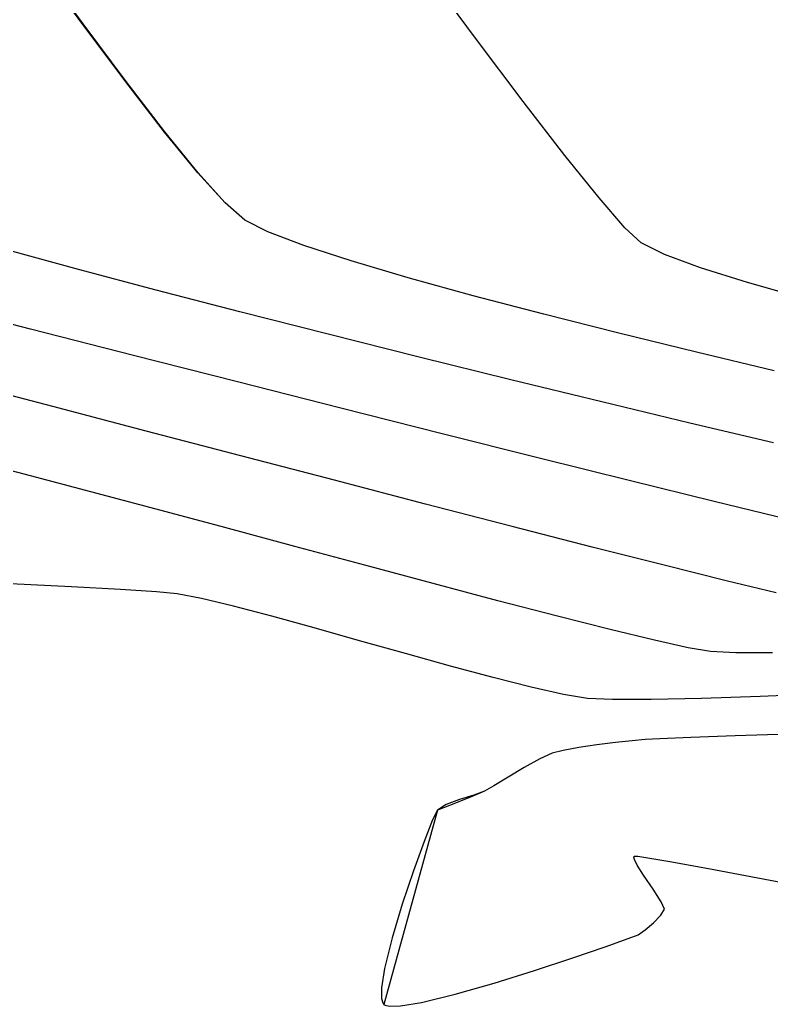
# Model space of a CAD drawing. Header units: metres. Extents: x 708868 to 711043, y 5411316 to 5413138.
# Drawn here: x 709446.2 to 709472.12, y 5411841.1 to 5411875.11 of the extents above; entities that cross this region are included whole.
import ezdxf

# ---------------------------------------------------------------- set-up
doc = ezdxf.new("R2010")
doc.units = ezdxf.units.M
for name, color, linetype in [('Rionegro 2010_Contours', 7, 'Continuous'), ('Rionegro 2014_Contours', 7, 'Continuous'), ('Rionegro 2018_Contours', 7, 'Continuous')]:
    doc.layers.add(name, color=color, linetype=linetype)

msp = doc.modelspace()

# ---------------------------------------------------------------- linework, layer by layer
at = {"layer": 'Rionegro 2010_Contours'}
for points in [[(709472.227, 5411863.001, 236), (709469.539, 5411863.642, 236), (709466.871, 5411864.297, 236), (709464.285, 5411864.951, 236), (709461.842, 5411865.594, 236), (709459.606, 5411866.212, 236), (709457.638, 5411866.794, 236), (709456, 5411867.327, 236), (709454.755, 5411867.798, 236), (709453.965, 5411868.196, 236), (709453.286, 5411868.793, 236), (709452.353, 5411869.829, 236), (709451.203, 5411871.243, 236), (709449.871, 5411872.975, 236), (709448.391, 5411874.965, 236), (709446.799, 5411877.151, 236)], [(709472.203, 5411860.52, 237), (709469.32, 5411861.204, 237), (709466.28, 5411861.935, 237), (709463.146, 5411862.698, 237), (709459.98, 5411863.478, 237), (709456.843, 5411864.263, 237), (709453.799, 5411865.037, 237), (709450.909, 5411865.787, 237), (709448.235, 5411866.499, 237), (709445.84, 5411867.157, 237)], [(709472.71, 5411857.874, 238), (709470.15, 5411858.498, 238), (709467.267, 5411859.21, 238), (709464.121, 5411859.993, 238), (709460.773, 5411860.833, 238), (709457.283, 5411861.714, 238), (709453.714, 5411862.619, 238), (709450.126, 5411863.534, 238), (709446.58, 5411864.442, 238), (709443.138, 5411865.329, 238)], [(709472.295, 5411855.353, 239), (709470.57, 5411855.768, 239), (709468.433, 5411856.298, 239), (709465.95, 5411856.928, 239), (709463.184, 5411857.638, 239), (709460.198, 5411858.41, 239), (709457.058, 5411859.228, 239), (709453.826, 5411860.072, 239), (709450.567, 5411860.926, 239), (709447.345, 5411861.771, 239), (709444.224, 5411862.589, 239)], [(709473.96, 5411851.865, 241), (709471.737, 5411851.778, 241), (709469.713, 5411851.711, 241), (709467.984, 5411851.673, 241), (709466.644, 5411851.669, 241), (709465.79, 5411851.708, 241), (709464.952, 5411851.846, 241), (709463.844, 5411852.092, 241), (709462.527, 5411852.425, 241), (709461.06, 5411852.82, 241), (709459.503, 5411853.253, 241), (709457.917, 5411853.7, 241), (709456.36, 5411854.137, 241), (709454.894, 5411854.541, 241), (709453.577, 5411854.887, 241), (709452.469, 5411855.152, 241), (709451.63, 5411855.311, 241), (709450.924, 5411855.38, 241), (709449.685, 5411855.464, 241), (709447.984, 5411855.559, 241), (709445.889, 5411855.665, 241)], [(709472.738, 5411850.476, 242), (709470.878, 5411850.414, 242), (709469.353, 5411850.36, 242), (709468.282, 5411850.319, 242), (709467.779, 5411850.294, 242), (709467.33, 5411850.25, 242), (709466.75, 5411850.185, 242), (709466.111, 5411850.104, 242), (709465.486, 5411850.014, 242), (709464.947, 5411849.918, 242), (709464.566, 5411849.822, 242), (709464.144, 5411849.629, 242), (709463.605, 5411849.327, 242), (709463.044, 5411848.991, 242), (709462.554, 5411848.694, 242), (709462.23, 5411848.512, 242), (709461.83, 5411848.34, 242), (709461.29, 5411848.124, 242), (709460.814, 5411847.939, 242), (709460.61, 5411847.861, 242), (709458.759, 5411841.161, 242)], [(709458.759, 5411841.161, 242), (709458.806, 5411841.13, 242), (709458.962, 5411841.096, 242), (709459.336, 5411841.109, 242), (709460.057, 5411841.231, 242), (709461.222, 5411841.514, 242), (709462.564, 5411841.896, 242), (709463.958, 5411842.329, 242), (709465.278, 5411842.761, 242), (709466.398, 5411843.144, 242), (709467.193, 5411843.429, 242), (709467.538, 5411843.564, 242), (709467.773, 5411843.728, 242), (709468.064, 5411843.973, 242), (709468.317, 5411844.234, 242), (709468.437, 5411844.445, 242), (709468.328, 5411844.702, 242), (709468.047, 5411845.13, 242), (709467.716, 5411845.612, 242), (709467.498, 5411845.957, 242), (709467.402, 5411846.152, 242), (709467.385, 5411846.238, 242), (709467.393, 5411846.265, 242), (709467.412, 5411846.27, 242), (709467.524, 5411846.265, 242), (709467.868, 5411846.218, 242), (709468.62, 5411846.092, 242), (709469.962, 5411845.847, 242), (709471.657, 5411845.527, 242), (709473.607, 5411845.153, 242)]]:
    msp.add_polyline3d(points, dxfattribs=at)
at = {"layer": 'Rionegro 2014_Contours'}
for points in [[(709472.227, 5411863.001, 236), (709469.539, 5411863.642, 236), (709466.871, 5411864.297, 236), (709464.285, 5411864.951, 236), (709461.842, 5411865.594, 236), (709459.606, 5411866.212, 236), (709457.638, 5411866.794, 236), (709456, 5411867.327, 236), (709454.755, 5411867.798, 236), (709453.965, 5411868.196, 236), (709453.285, 5411868.792, 236), (709452.351, 5411869.825, 236), (709451.199, 5411871.236, 236), (709449.864, 5411872.964, 236), (709448.381, 5411874.948, 236), (709446.786, 5411877.129, 236)], [(709473.2, 5411865.503, 235), (709471.299, 5411866.043, 235), (709469.687, 5411866.55, 235), (709468.442, 5411867.012, 235), (709467.639, 5411867.413, 235), (709467.075, 5411867.938, 235), (709466.184, 5411868.963, 235), (709465.004, 5411870.432, 235), (709463.571, 5411872.288, 235), (709461.921, 5411874.475, 235), (709460.091, 5411876.937, 235)], [(709472.203, 5411860.52, 237), (709469.32, 5411861.204, 237), (709466.28, 5411861.935, 237), (709463.146, 5411862.698, 237), (709459.98, 5411863.478, 237), (709456.843, 5411864.263, 237), (709453.799, 5411865.037, 237), (709450.909, 5411865.787, 237), (709448.235, 5411866.499, 237), (709445.84, 5411867.157, 237)], [(709472.71, 5411857.874, 238), (709470.15, 5411858.498, 238), (709467.267, 5411859.21, 238), (709464.121, 5411859.993, 238), (709460.773, 5411860.833, 238), (709457.283, 5411861.714, 238), (709453.714, 5411862.619, 238), (709450.126, 5411863.534, 238), (709446.58, 5411864.442, 238), (709443.138, 5411865.329, 238)], [(709472.295, 5411855.353, 239), (709470.57, 5411855.768, 239), (709468.433, 5411856.298, 239), (709465.95, 5411856.928, 239), (709463.184, 5411857.638, 239), (709460.198, 5411858.41, 239), (709457.058, 5411859.228, 239), (709453.826, 5411860.072, 239), (709450.567, 5411860.926, 239), (709447.345, 5411861.771, 239), (709444.224, 5411862.589, 239)], [(709472.163, 5411853.281, 240), (709470.902, 5411853.281, 240), (709470.024, 5411853.327, 240), (709469.262, 5411853.456, 240), (709468.091, 5411853.713, 240), (709466.567, 5411854.082, 240), (709464.749, 5411854.543, 240), (709462.695, 5411855.078, 240), (709460.462, 5411855.67, 240), (709458.11, 5411856.299, 240), (709455.695, 5411856.949, 240), (709453.276, 5411857.6, 240), (709450.911, 5411858.235, 240), (709448.658, 5411858.836, 240), (709446.574, 5411859.384, 240), (709444.719, 5411859.861, 240)], [(709473.96, 5411851.865, 241), (709471.737, 5411851.778, 241), (709469.713, 5411851.711, 241), (709467.984, 5411851.673, 241), (709466.644, 5411851.669, 241), (709465.79, 5411851.708, 241), (709464.952, 5411851.846, 241), (709463.844, 5411852.092, 241), (709462.527, 5411852.425, 241), (709461.06, 5411852.82, 241), (709459.503, 5411853.253, 241), (709457.917, 5411853.7, 241), (709456.36, 5411854.137, 241), (709454.894, 5411854.541, 241), (709453.577, 5411854.887, 241), (709452.469, 5411855.152, 241), (709451.63, 5411855.311, 241), (709450.924, 5411855.38, 241), (709449.685, 5411855.464, 241), (709447.984, 5411855.559, 241), (709445.889, 5411855.665, 241)], [(709472.738, 5411850.476, 242), (709470.878, 5411850.414, 242), (709469.353, 5411850.36, 242), (709468.282, 5411850.319, 242), (709467.779, 5411850.294, 242), (709467.33, 5411850.25, 242), (709466.75, 5411850.185, 242), (709466.111, 5411850.104, 242), (709465.486, 5411850.014, 242), (709464.947, 5411849.918, 242), (709464.566, 5411849.822, 242), (709464.144, 5411849.629, 242), (709463.605, 5411849.327, 242), (709463.044, 5411848.991, 242), (709462.554, 5411848.694, 242), (709462.23, 5411848.512, 242), (709461.863, 5411848.376, 242), (709461.376, 5411848.221, 242), (709460.912, 5411848.048, 242), (709460.61, 5411847.861, 242), (709460.442, 5411847.521, 242), (709460.147, 5411846.781, 242), (709459.78, 5411845.77, 242), (709459.395, 5411844.618, 242), (709459.046, 5411843.451, 242), (709458.787, 5411842.401, 242), (709458.682, 5411841.73, 242), (709458.681, 5411841.369, 242), (709458.723, 5411841.212, 242), (709458.759, 5411841.161, 242), (709458.806, 5411841.13, 242), (709458.962, 5411841.096, 242), (709459.338, 5411841.109, 242), (709460.058, 5411841.23, 242), (709461.224, 5411841.513, 242), (709462.566, 5411841.896, 242), (709463.959, 5411842.328, 242), (709465.279, 5411842.761, 242), (709466.398, 5411843.144, 242), (709467.193, 5411843.429, 242), (709467.538, 5411843.564, 242), (709467.773, 5411843.728, 242), (709468.064, 5411843.973, 242), (709468.317, 5411844.234, 242), (709468.437, 5411844.445, 242), (709468.328, 5411844.702, 242), (709468.047, 5411845.13, 242), (709467.716, 5411845.612, 242), (709467.498, 5411845.957, 242), (709467.402, 5411846.152, 242), (709467.385, 5411846.238, 242), (709467.393, 5411846.265, 242)], [(709467.393, 5411846.265, 242), (709467.412, 5411846.27, 242), (709467.524, 5411846.265, 242), (709467.868, 5411846.218, 242), (709468.62, 5411846.092, 242), (709469.962, 5411845.847, 242), (709471.657, 5411845.527, 242), (709473.607, 5411845.153, 242)]]:
    msp.add_polyline3d(points, dxfattribs=at)
at = {"layer": 'Rionegro 2018_Contours'}
for points in [[(709472.227, 5411863.001, 236), (709469.539, 5411863.642, 236), (709466.871, 5411864.297, 236), (709464.285, 5411864.951, 236), (709461.842, 5411865.594, 236), (709459.606, 5411866.212, 236), (709457.638, 5411866.794, 236), (709456, 5411867.327, 236), (709454.755, 5411867.798, 236), (709453.965, 5411868.196, 236), (709453.285, 5411868.792, 236), (709452.351, 5411869.825, 236), (709451.199, 5411871.236, 236), (709449.864, 5411872.964, 236), (709448.381, 5411874.948, 236), (709446.786, 5411877.129, 236)], [(709473.2, 5411865.503, 235), (709471.299, 5411866.043, 235), (709469.687, 5411866.55, 235), (709468.442, 5411867.012, 235), (709467.639, 5411867.413, 235), (709467.075, 5411867.938, 235), (709466.184, 5411868.963, 235), (709465.004, 5411870.432, 235), (709463.571, 5411872.288, 235), (709461.921, 5411874.475, 235), (709460.091, 5411876.937, 235)], [(709472.203, 5411860.52, 237), (709469.32, 5411861.204, 237), (709466.28, 5411861.935, 237), (709463.146, 5411862.698, 237), (709459.98, 5411863.478, 237), (709456.843, 5411864.263, 237), (709453.799, 5411865.037, 237), (709450.909, 5411865.787, 237), (709448.235, 5411866.499, 237), (709445.84, 5411867.157, 237)], [(709472.71, 5411857.874, 238), (709470.15, 5411858.498, 238), (709467.267, 5411859.21, 238), (709464.121, 5411859.993, 238), (709460.773, 5411860.833, 238), (709457.283, 5411861.714, 238), (709453.714, 5411862.619, 238), (709450.126, 5411863.534, 238), (709446.58, 5411864.442, 238), (709443.138, 5411865.329, 238)], [(709472.295, 5411855.353, 239), (709470.57, 5411855.768, 239), (709468.433, 5411856.298, 239), (709465.95, 5411856.928, 239), (709463.184, 5411857.638, 239), (709460.198, 5411858.41, 239), (709457.058, 5411859.228, 239), (709453.826, 5411860.072, 239), (709450.567, 5411860.926, 239), (709447.345, 5411861.771, 239), (709444.224, 5411862.589, 239)], [(709472.163, 5411853.281, 240), (709470.902, 5411853.281, 240), (709470.024, 5411853.327, 240), (709469.262, 5411853.456, 240), (709468.091, 5411853.713, 240), (709466.567, 5411854.082, 240), (709464.749, 5411854.543, 240), (709462.695, 5411855.078, 240), (709460.462, 5411855.67, 240), (709458.11, 5411856.299, 240), (709455.695, 5411856.949, 240), (709453.276, 5411857.6, 240), (709450.911, 5411858.235, 240), (709448.658, 5411858.836, 240), (709446.574, 5411859.384, 240), (709444.719, 5411859.861, 240)], [(709473.96, 5411851.865, 241), (709471.737, 5411851.778, 241), (709469.713, 5411851.711, 241), (709467.984, 5411851.673, 241), (709466.644, 5411851.669, 241), (709465.79, 5411851.708, 241), (709464.952, 5411851.846, 241), (709463.844, 5411852.092, 241), (709462.527, 5411852.425, 241), (709461.06, 5411852.82, 241), (709459.503, 5411853.253, 241), (709457.917, 5411853.7, 241), (709456.36, 5411854.137, 241), (709454.894, 5411854.541, 241), (709453.577, 5411854.887, 241), (709452.469, 5411855.152, 241), (709451.63, 5411855.311, 241), (709450.924, 5411855.38, 241), (709449.685, 5411855.464, 241), (709447.984, 5411855.559, 241), (709445.889, 5411855.665, 241)], [(709472.738, 5411850.476, 242), (709470.878, 5411850.414, 242), (709469.353, 5411850.36, 242), (709468.282, 5411850.319, 242), (709467.779, 5411850.294, 242), (709467.33, 5411850.25, 242), (709466.75, 5411850.185, 242), (709466.111, 5411850.104, 242), (709465.486, 5411850.014, 242), (709464.947, 5411849.918, 242), (709464.566, 5411849.822, 242), (709464.144, 5411849.629, 242), (709463.605, 5411849.327, 242), (709463.044, 5411848.991, 242), (709462.554, 5411848.694, 242), (709462.23, 5411848.512, 242), (709461.863, 5411848.376, 242), (709461.376, 5411848.221, 242), (709460.912, 5411848.048, 242), (709460.61, 5411847.861, 242), (709460.442, 5411847.521, 242), (709460.147, 5411846.781, 242), (709459.78, 5411845.77, 242), (709459.395, 5411844.618, 242), (709459.046, 5411843.451, 242), (709458.787, 5411842.401, 242), (709458.682, 5411841.73, 242), (709458.681, 5411841.369, 242), (709458.723, 5411841.212, 242), (709458.759, 5411841.161, 242), (709458.806, 5411841.13, 242), (709458.962, 5411841.096, 242), (709459.338, 5411841.109, 242), (709460.058, 5411841.23, 242), (709461.224, 5411841.513, 242), (709462.566, 5411841.896, 242), (709463.959, 5411842.328, 242), (709465.279, 5411842.761, 242), (709466.398, 5411843.144, 242), (709467.193, 5411843.429, 242), (709467.538, 5411843.564, 242), (709467.773, 5411843.728, 242), (709468.064, 5411843.973, 242), (709468.317, 5411844.234, 242), (709468.437, 5411844.445, 242), (709468.328, 5411844.702, 242), (709468.047, 5411845.13, 242), (709467.716, 5411845.612, 242), (709467.498, 5411845.957, 242), (709467.402, 5411846.152, 242), (709467.385, 5411846.238, 242), (709467.393, 5411846.265, 242)], [(709467.393, 5411846.265, 242), (709467.412, 5411846.27, 242), (709467.524, 5411846.265, 242), (709467.868, 5411846.218, 242), (709468.62, 5411846.092, 242), (709469.962, 5411845.847, 242), (709471.657, 5411845.527, 242), (709473.607, 5411845.153, 242)]]:
    msp.add_polyline3d(points, dxfattribs=at)

doc.saveas('drawing.dxf')
